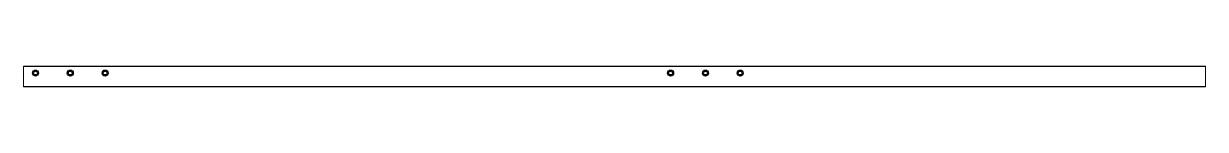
# Paper-space layout 'Layout1' of a CAD drawing. Header units: millimetres. Extents: x 0 to 257, y 95 to 100.
# The model-space entities are those that its viewports show. They can reach past a viewport. Long polylines and large blocks are cut down to what shows.
import ezdxf

# ---------------------------------------------------------------- set-up
doc = ezdxf.new("R2010")
doc.units = ezdxf.units.MM
doc.header["$LTSCALE"] = 10
for name, color, linetype in [('BOLTS', 6, 'Continuous'), ('GRAPHICS', 1, 'Continuous'), ('MEMBERS', 5, 'Continuous')]:
    doc.layers.add(name, color=color, linetype=linetype)

msp = doc.modelspace()

# ---------------------------------------------------------------- linework, layer by layer
at = {"layer": 'BOLTS', "color": 4, "linetype": 'Continuous'}
for centre in [(34.1, 10), (134.1, 10), (234.1, 10), (1859.3, 10), (1959.3, 10), (2059.3, 10)]:
    msp.add_circle(centre, 8.6, dxfattribs=at)
at = {"layer": 'GRAPHICS', "color": 4, "linetype": 'Continuous'}
for centre in [(34.1, 10), (134.1, 10), (234.1, 10), (1859.3, 10), (1959.3, 10), (2059.3, 10)]:
    msp.add_circle(centre, 5.5, dxfattribs=at)
at = {"layer": 'MEMBERS', "color": 3, "linetype": 'Continuous'}
for p, q in [((0, -30), (0, 30)), ((0, 30), (3396, 30)), ((3396, 30), (3396, -30)), ((3396, -30), (0, -30))]:
    msp.add_line(p, q, dxfattribs=at)

psp = doc.layouts.get("Layout1")

# ---------------------------------------------------------------- viewports
at = {"layer": '0'}
psp.add_viewport(center=(128.5, 97.5), size=(257, 4.54068), view_center_point=(1697.99, 0), view_height=60, dxfattribs=at)

doc.saveas('drawing.dxf')
